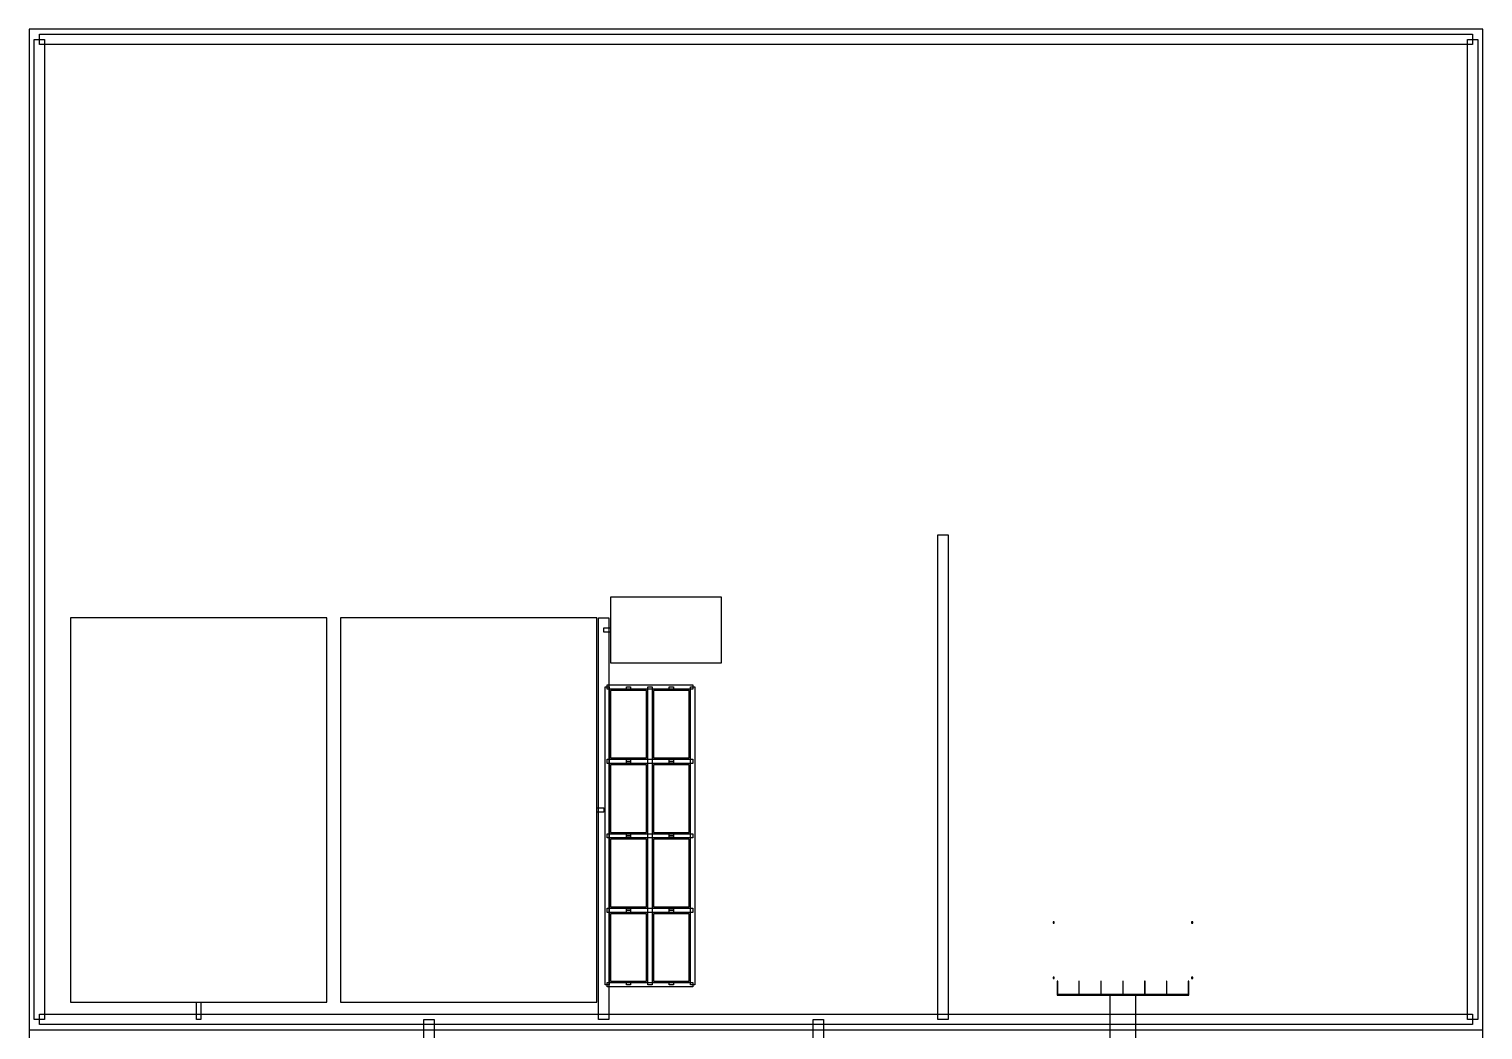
# Model space of a CAD drawing. Header units: metres. Extents: x 0 to 420, y -12 to 485.
# Drawn here: x 0 to 420, y 196.3 to 485.4 of the extents above; entities that cross this region are included whole.
import ezdxf

# ---------------------------------------------------------------- set-up
doc = ezdxf.new("R2010")
doc.units = ezdxf.units.M
for name, color, linetype in [('ASSUMED_BOUNDARY', 7, 'CONTINUOUS'), ('COURT_FREE_ZONE', 7, 'CONTINUOUS'), ('IFCCOLUMN', 7, 'CONTINUOUS'), ('IFCWALL', 7, 'CONTINUOUS'), ('OUTDOOR_30_ACRES', 7, 'CONTINUOUS'), ('SITE_ROADS', 7, 'CONTINUOUS'), ('SITE_WALKS', 7, 'CONTINUOUS')]:
    doc.layers.add(name, color=color, linetype=linetype)

msp = doc.modelspace()

# ---------------------------------------------------------------- linework, layer by layer
at = {"layer": 'ASSUMED_BOUNDARY'}
msp.add_lwpolyline([(0, 0), (420, 0), (420, 485.4), (0, 485.4)], close=True, dxfattribs=at)
at = {"layer": 'COURT_FREE_ZONE'}
for points in [[(168, 302.338827), (200, 302.338827), (200, 321.338827), (168, 321.338827)], [(12, 204.338827), (86, 204.338827), (86, 315.338827), (12, 315.338827)], [(90, 204.338827), (164, 204.338827), (164, 315.338827), (90, 315.338827)], [(168, 274.860427), (178.3632, 274.860427), (178.3632, 294.367627), (168, 294.367627)], [(180.3632, 274.860427), (190.7264, 274.860427), (190.7264, 294.367627), (180.3632, 294.367627)], [(168, 253.353227), (178.3632, 253.353227), (178.3632, 272.860427), (168, 272.860427)], [(180.3632, 253.353227), (190.7264, 253.353227), (190.7264, 272.860427), (180.3632, 272.860427)], [(168, 231.846027), (178.3632, 231.846027), (178.3632, 251.353227), (168, 251.353227)], [(180.3632, 231.846027), (190.7264, 231.846027), (190.7264, 251.353227), (180.3632, 251.353227)], [(168, 210.338827), (178.3632, 210.338827), (178.3632, 229.846027), (168, 229.846027)], [(180.3632, 210.338827), (190.7264, 210.338827), (190.7264, 229.846027), (180.3632, 229.846027)]]:
    msp.add_lwpolyline(points, close=True, dxfattribs=at)
at = {"layer": 'IFCCOLUMN'}
for points in [[(295.84, 227.178821), (296.16, 227.178821), (296.16, 227.498821), (295.84, 227.498821)], [(335.84, 227.178821), (336.16, 227.178821), (336.16, 227.498821), (335.84, 227.498821)], [(295.84, 211.178821), (296.16, 211.178821), (296.16, 211.498821), (295.84, 211.498821)], [(335.84, 211.178821), (336.16, 211.178821), (336.16, 211.498821), (335.84, 211.498821)]]:
    msp.add_lwpolyline(points, close=True, dxfattribs=at)
at = {"layer": 'IFCWALL'}
for points in [[(297, 206.338827), (297.2, 206.338827), (297.2, 210.338827), (297, 210.338827)], [(303.268333, 206.338827), (303.398333, 206.338827), (303.398333, 210.338827), (303.268333, 210.338827)], [(309.601667, 206.338827), (309.731667, 206.338827), (309.731667, 210.338827), (309.601667, 210.338827)], [(315.935, 206.338827), (316.065, 206.338827), (316.065, 210.338827), (315.935, 210.338827)], [(322.268333, 206.338827), (322.398333, 206.338827), (322.398333, 210.338827), (322.268333, 210.338827)], [(328.601667, 206.338827), (328.731667, 206.338827), (328.731667, 210.338827), (328.601667, 210.338827)], [(334.8, 206.338827), (335, 206.338827), (335, 210.338827), (334.8, 210.338827)], [(297, 206.338827), (335, 206.338827), (335, 206.538827), (297, 206.538827)]]:
    msp.add_lwpolyline(points, close=True, dxfattribs=at)
at = {"layer": 'OUTDOOR_30_ACRES'}
msp.add_lwpolyline([(0, 196.338827), (420, 196.338827), (420, 485.4), (0, 485.4)], close=True, dxfattribs=at)
at = {"layer": 'SITE_ROADS'}
msp.add_lwpolyline([(312.3424, 192.6), (312.3424, 206.338827), (319.6576, 206.338827), (319.6576, 192.6)], close=True, dxfattribs=at)
at = {"layer": 'SITE_WALKS'}
for points in [[(3, 483.9), (417, 483.9), (417, 480.9), (3, 480.9)], [(1.5, 199.338827), (1.5, 482.4), (4.5, 482.4), (4.5, 199.338827)], [(418.5, 482.4), (418.5, 199.338827), (415.5, 199.338827), (415.5, 482.4)], [(262.5, 199.338827), (262.5, 339.338827), (265.5, 339.338827), (265.5, 199.338827)], [(164.5, 199.338827), (164.5, 315.338827), (167.5, 315.338827), (167.5, 199.338827)], [(166, 312.448827), (168, 312.448827), (168, 311.228827), (166, 311.228827)], [(166.39, 209.338827), (166.39, 295.367627), (167.61, 295.367627), (167.61, 209.338827)], [(167, 295.977627), (191.7264, 295.977627), (191.7264, 294.757627), (167, 294.757627)], [(173.7916, 295.367627), (173.7916, 294.367627), (172.5716, 294.367627), (172.5716, 295.367627)], [(178.7532, 209.338827), (178.7532, 295.367627), (179.9732, 295.367627), (179.9732, 209.338827)], [(186.1548, 295.367627), (186.1548, 294.367627), (184.9348, 294.367627), (184.9348, 295.367627)], [(191.1164, 209.338827), (191.1164, 295.367627), (192.3364, 295.367627), (192.3364, 209.338827)], [(167, 274.470427), (191.7264, 274.470427), (191.7264, 273.250427), (167, 273.250427)], [(172.5716, 273.860427), (172.5716, 274.860427), (173.7916, 274.860427), (173.7916, 273.860427)], [(173.7916, 273.860427), (173.7916, 272.860427), (172.5716, 272.860427), (172.5716, 273.860427)], [(184.9348, 273.860427), (184.9348, 274.860427), (186.1548, 274.860427), (186.1548, 273.860427)], [(186.1548, 273.860427), (186.1548, 272.860427), (184.9348, 272.860427), (184.9348, 273.860427)], [(166, 259.228827), (164, 259.228827), (164, 260.448827), (166, 260.448827)], [(167, 252.963227), (191.7264, 252.963227), (191.7264, 251.743227), (167, 251.743227)], [(172.5716, 252.353227), (172.5716, 253.353227), (173.7916, 253.353227), (173.7916, 252.353227)], [(173.7916, 252.353227), (173.7916, 251.353227), (172.5716, 251.353227), (172.5716, 252.353227)], [(184.9348, 252.353227), (184.9348, 253.353227), (186.1548, 253.353227), (186.1548, 252.353227)], [(186.1548, 252.353227), (186.1548, 251.353227), (184.9348, 251.353227), (184.9348, 252.353227)], [(167, 231.456027), (191.7264, 231.456027), (191.7264, 230.236027), (167, 230.236027)], [(172.5716, 230.846027), (172.5716, 231.846027), (173.7916, 231.846027), (173.7916, 230.846027)], [(184.9348, 230.846027), (184.9348, 231.846027), (186.1548, 231.846027), (186.1548, 230.846027)], [(173.7916, 230.846027), (173.7916, 229.846027), (172.5716, 229.846027), (172.5716, 230.846027)], [(186.1548, 230.846027), (186.1548, 229.846027), (184.9348, 229.846027), (184.9348, 230.846027)], [(172.5716, 209.338827), (172.5716, 210.338827), (173.7916, 210.338827), (173.7916, 209.338827)], [(184.9348, 209.338827), (184.9348, 210.338827), (186.1548, 210.338827), (186.1548, 209.338827)], [(167, 209.948827), (191.7264, 209.948827), (191.7264, 208.728827), (167, 208.728827)], [(48.39, 199.338827), (48.39, 204.338827), (49.61, 204.338827), (49.61, 199.338827)], [(3, 200.838827), (417, 200.838827), (417, 197.838827), (3, 197.838827)], [(114, 84), (114, 199.338827), (117, 199.338827), (117, 84)], [(226.5, 184), (226.5, 199.338827), (229.5, 199.338827), (229.5, 184)]]:
    msp.add_lwpolyline(points, close=True, dxfattribs=at)

doc.saveas('drawing.dxf')
